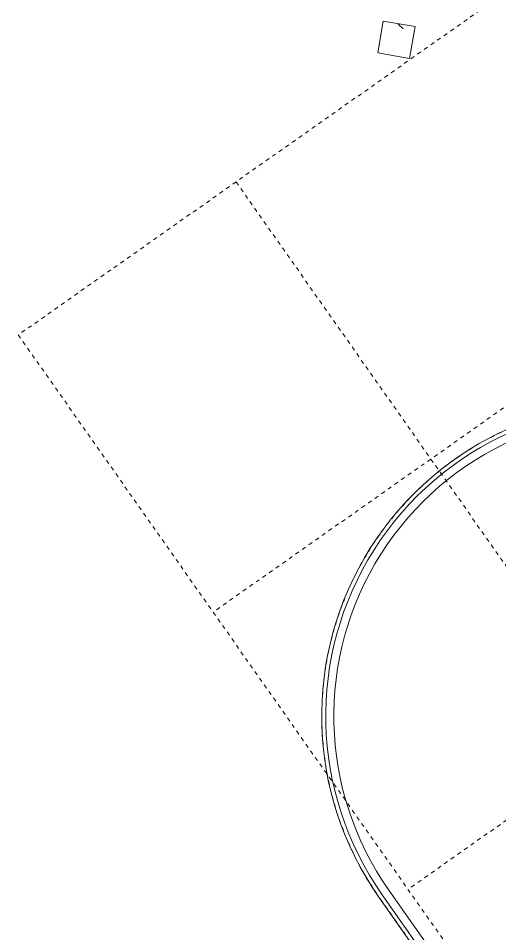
# Model space of a CAD drawing. Extents: x 274235 to 276654, y 142848 to 144425.
# Drawn here: x 276088.32 to 276100.26, y 143190.28 to 143212.97 of the extents above; entities that cross this region are included whole.
import ezdxf

# ---------------------------------------------------------------- set-up
doc = ezdxf.new("R2010")
doc.units = 0
doc.header["$LTSCALE"] = 1.5
doc.linetypes.add('ACM-G-CENTER', pattern=[50.8, 31.75, -6.35, 6.35, -6.35])
doc.linetypes.add('ACM-G-HIDDEN2', pattern=[4.7625, 3.175, -1.5875])
doc.layers.get('0').update_dxf_attribs({"linetype": 'CONTINUOUS', "lineweight": 0})
for name, color, linetype, lineweight in [('_ACM-A-DETL', 7, 'CONTINUOUS', 5), ('_ACM-A-GRID', 3, 'CONTINUOUS', 5), ('_ACM-A-WALL-FULL', 6, 'CONTINUOUS', 13), ('_ACM-S-STRU-CLOS', 5, 'CONTINUOUS', 5)]:
    doc.layers.add(name, color=color, linetype=linetype, lineweight=lineweight)

# ---------------------------------------------------------------- blocks, each defined once
blk = doc.blocks.new('M_Concrete-Rectangular-Column - 800 x 800mm-V580-B1_Working')
at = {"layer": '_ACM-S-STRU-CLOS'}
h = blk.add_hatch(dxfattribs=at)
h.set_pattern_fill('FP_362', color=256, style=0, pattern_type=2)
h.set_pattern_definition([(50, (-832204, -780804.6), (3643.682, -318.781), [381, -4191]), (355, (-832204, -780804.6), (-704.856, 3821.136), [304.8, -3352.8]), (100.451, (-831900.5, -780831), (2938.852, 3502.332), [323.8, -3561.801]), (46.184, (-832204, -779788.6), (5421.582, -840.855), [571.5, -6286.5]), (96.636, (-831752.3, -779858.6), (4748.051, 4948.551), [485.7, -5342.702]), (351.184, (-832204, -779788.6), (4748.1, 4948.506), [457.2, -5029.2]), (21, (-831696, -780042.6), (3032.288, -2045.3045), [381, -4191]), (326, (-831696, -780042.6), (1236.042, 3683.762), [304.8, -3352.8]), (71.451, (-831443.4, -780213), (4268.343, 1638.425), [323.8, -3561.801]), (37.5, (-832204.1, -780804.6), (61.772, 1691.1008), [167.64, -3144.52, 167.64, -6601.46]), (37.5, (-832204.1, -780804.6), (61.772, 1691.1008), [-3479.8, -3235.96, 167.64, -3197.86]), (7.5, (-832204.1, -780804.6), (1336.3933, 2003.6115), [167.64, -1772.92, 167.64, -4351.02]), (7.5, (-832204.1, -780804.6), (1336.3933, 2003.6115), [-2108.2, -3068.32, 167.64, -1115.06]), (327.5, (-833337, -780804.6), (2711.8178, -114.5786), [167.64, -1102.36, -9220.2]), (327.5, (-833337, -780804.6), (2711.8178, -114.5786), [-1270, 167.64, -3794.76, -5257.8]), (327.5, (-833337, -780804.6), (2711.8178, -114.5786), [-5232.4, 167.64, -5090.16]), (317.5, (-833845, -780804.6), (2962.5856, 508.5334), [167.64, -1483.36, 167.64, -6197.6]), (317.5, (-833845, -780804.6), (2962.5856, 508.5334), [-1818.64, -2463.8, 167.64, -3566.16])])
h.paths.add_polyline_path([(400, -400), (400, 400), (-400, 400), (-400, -400)])
at = {"layer": '_ACM-A-DETL', "color": 250}
for p, q in [((400, 400), (-400, 400)), ((-400, 400), (-400, -400)), ((400, -400), (400, 400)), ((-400, -400), (400, -400))]:
    blk.add_line(p, q, dxfattribs=at)
blk = doc.blocks.new('BASEMENT20250512')
at = {"layer": '_ACM-A-DETL', "color": 250, "linetype": 'ACM-G-HIDDEN2'}
blk.add_line((865104.1239, 730114.6159), (835429.6075, 759789.1324), dxfattribs=at)
blk.add_arc((840945.0404, 765304.5653), 7800, 90, 225, dxfattribs=at)
at = {"layer": '_ACM-S-STRU-CLOS'}
blk.add_blockref('M_Concrete-Rectangular-Column - 800 x 800mm-V580-B1_Working', (832204.124, 780804.5652), dxfattribs=at)
blk = doc.blocks.new('5f0512')
at = {"layer": '_ACM-A-GRID', "linetype": 'ACM-G-CENTER'}
for p, q in [((-155613.2029, 61942.554), (-175977.8782, 41577.8787)), ((-149673.5059, 56002.857), (-170038.1812, 35638.1817)), ((-143733.8089, 50063.16), (-164098.4842, 29698.4847)), ((-171310.9734, 46244.7834), (-117853.7009, -7212.4891)), ((-175977.8782, 41577.8787), (-122520.6056, -11879.3939))]:
    blk.add_line(p, q, dxfattribs=at)
at = {"layer": '_ACM-A-WALL-FULL', "lineweight": 18}
for p, q in [((-134894.6171, -71.0678), (-164562.3839, 29596.699)), ((-164774.516, 29384.567), (-135106.7492, -283.1998))]:
    blk.add_line(p, q, dxfattribs=at)
at = {"layer": '_ACM-A-WALL-FULL'}
blk.add_line((-164703.8053, 29455.2777), (-135036.0385, -212.4891), dxfattribs=at)
at = {"layer": '_ACM-A-WALL-FULL', "lineweight": 18}
for radius in [7800, 7500]:
    blk.add_arc((-159259.0831, 34899.9999), radius, 90, 225, dxfattribs=at)
at = {"layer": '_ACM-A-WALL-FULL'}
blk.add_arc((-159259.0831, 34899.9999), 7700, 90, 225, dxfattribs=at)

msp = doc.modelspace()

# ---------------------------------------------------------------- block references
at = {"xscale": 0.0009999999999999994, "yscale": 0.001, "zscale": 0.001, "rotation": 350.1075696352769}
msp.add_blockref('BASEMENT20250512', (275143.722, 142586.221), dxfattribs=at)

# ---------------------------------------------------------------- next in the draw order: block references
msp.add_blockref('5f0512', (276254.538, 143133.932), dxfattribs=at)

doc.saveas('drawing.dxf')
